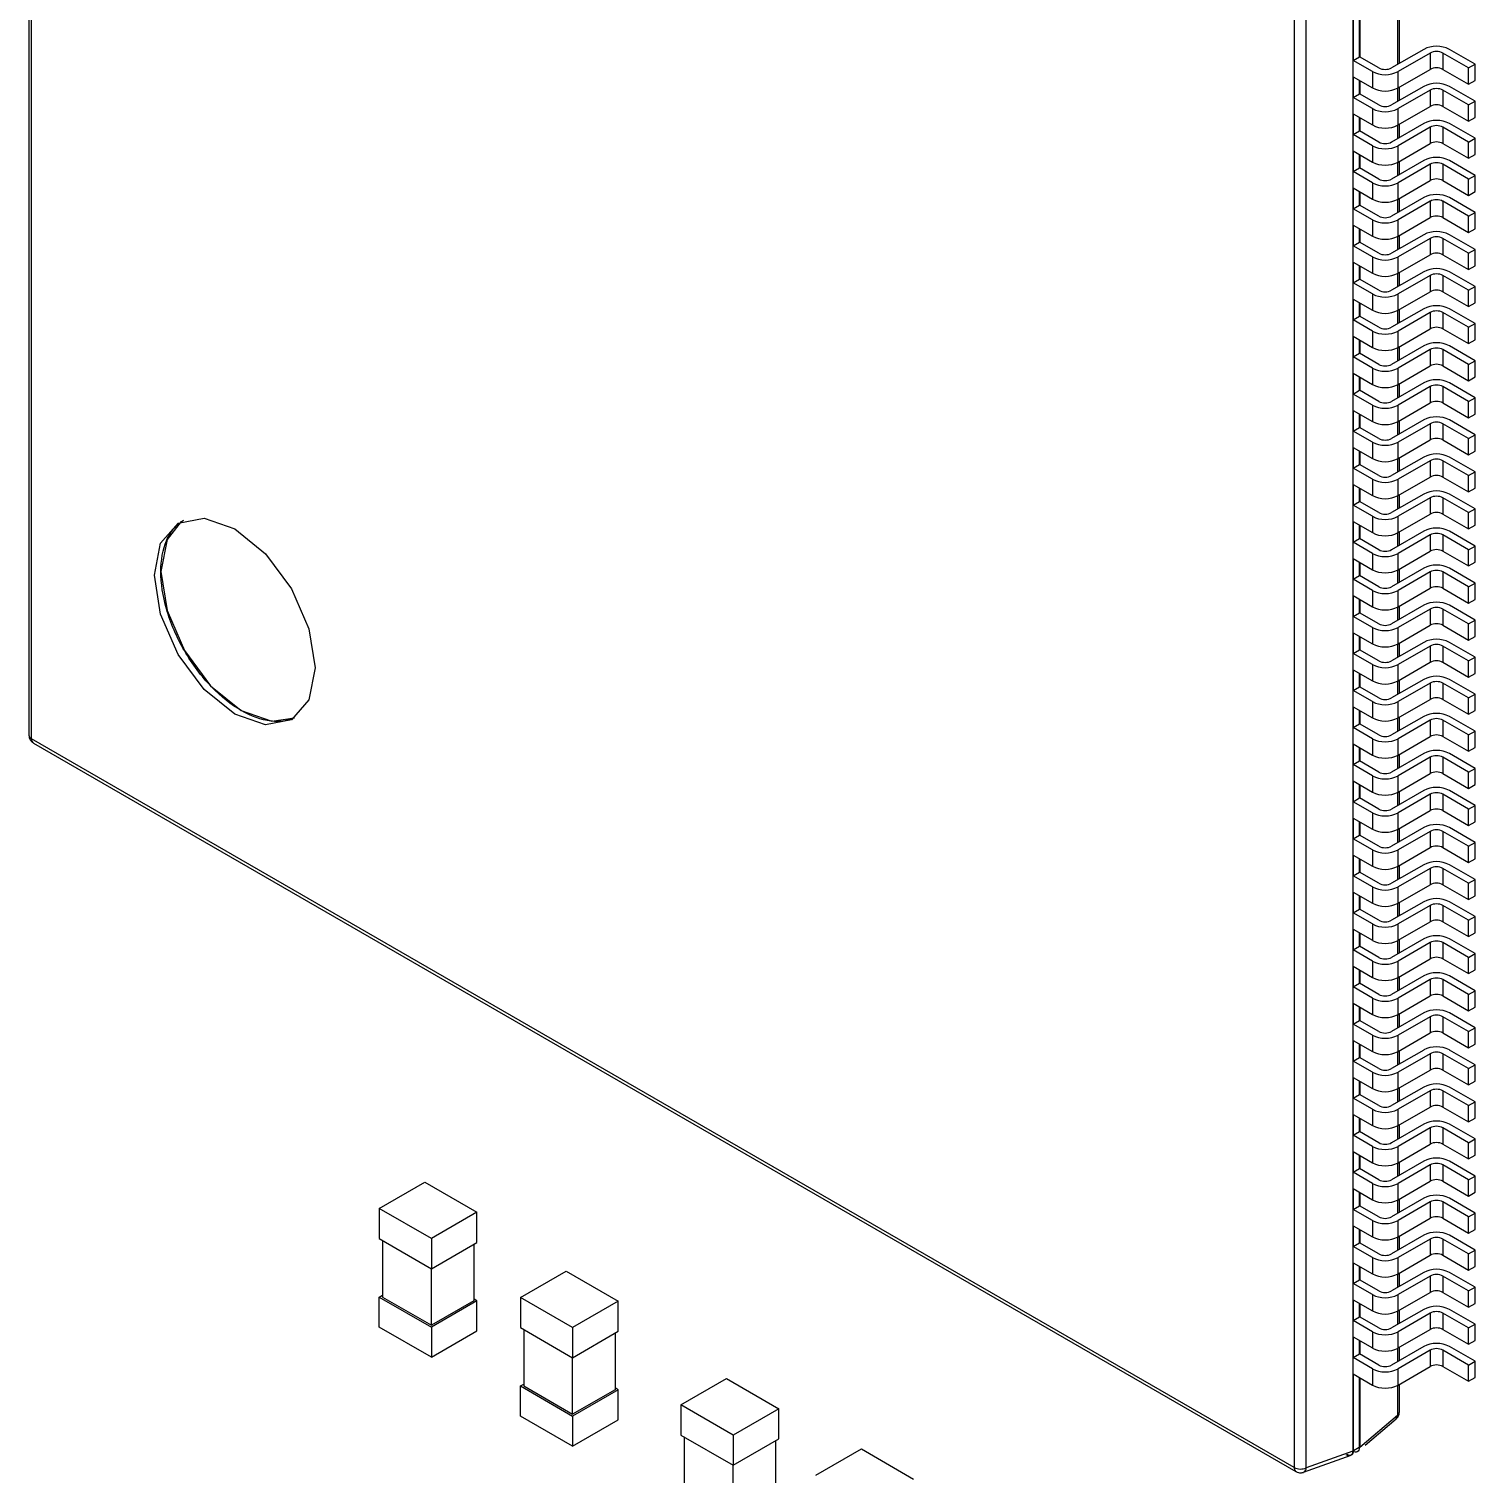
# Model space of a CAD drawing. Header units: millimetres. Extents: x 461 to 1302, y 117 to 711.
# Drawn here: x 951.68 to 983.53, y 254.58 to 286.42 of the extents above; entities that cross this region are included whole.
import ezdxf

# ---------------------------------------------------------------- set-up
doc = ezdxf.new("R2010")
doc.units = ezdxf.units.MM
doc.layers.get('0').update_dxf_attribs({"lineweight": 50})

msp = doc.modelspace()

# ---------------------------------------------------------------- linework, layer by layer
at = {"color": 7, "linetype": 'Continuous', "lineweight": 25}
for p, q in [((951.675, 302.972), (951.675, 270.862)), ((951.734, 270.78), (951.734, 302.89)), ((981.862, 285.663), (981.862, 288.062)), ((980.832, 287.421), (980.832, 255.086)), ((979.54, 286.838), (979.54, 254.728)), ((979.808, 254.719), (979.808, 286.83)), ((980.84, 285.726), (980.981, 285.808)), ((981.264, 285.481), (980.84, 285.726)), ((980.84, 285.367), (980.84, 285.726)), ((981.406, 285.563), (980.981, 285.808)), ((982.396, 285.971), (981.688, 285.563)), ((982.537, 285.889), (981.83, 285.481)), ((982.537, 285.889), (982.537, 285.53)), ((983.385, 285.563), (982.82, 285.889)), ((982.82, 285.889), (982.82, 285.53)), ((983.527, 285.645), (982.961, 285.971)), ((981.264, 285.481), (981.264, 285.122)), ((981.83, 285.122), (982.537, 285.53)), ((981.83, 285.122), (981.83, 285.481)), ((982.82, 285.53), (983.385, 285.204)), ((983.385, 285.563), (983.527, 285.645)), ((983.385, 285.204), (983.385, 285.563)), ((983.527, 285.285), (983.527, 285.645)), ((980.84, 285.367), (981.264, 285.122)), ((982.396, 285.155), (981.688, 284.746)), ((982.537, 285.073), (981.83, 284.665)), ((981.862, 284.846), (981.862, 285.14)), ((982.537, 285.073), (982.537, 284.714)), ((983.385, 284.746), (982.82, 285.073)), ((982.82, 285.073), (982.82, 284.714)), ((983.527, 284.828), (982.961, 285.155)), ((983.385, 285.204), (983.527, 285.285)), ((980.84, 284.91), (980.981, 284.991)), ((981.264, 284.665), (980.84, 284.91)), ((980.84, 284.55), (980.84, 284.91)), ((981.406, 284.746), (980.981, 284.991)), ((983.385, 284.746), (983.527, 284.828)), ((983.527, 284.469), (983.527, 284.828)), ((980.84, 284.55), (981.264, 284.305)), ((981.264, 284.665), (981.264, 284.305)), ((981.83, 284.305), (982.537, 284.714)), ((981.83, 284.305), (981.83, 284.665)), ((982.82, 284.714), (983.385, 284.387)), ((983.385, 284.387), (983.385, 284.746)), ((983.385, 284.387), (983.527, 284.469)), ((980.84, 284.093), (980.981, 284.175)), ((981.406, 283.93), (980.981, 284.175)), ((982.396, 284.338), (981.688, 283.93)), ((982.537, 284.256), (981.83, 283.848)), ((981.862, 284.03), (981.862, 284.324)), ((982.537, 284.256), (982.537, 283.897)), ((983.385, 283.93), (982.82, 284.256)), ((982.82, 284.256), (982.82, 283.897)), ((983.527, 284.011), (982.961, 284.338)), ((981.264, 283.848), (980.84, 284.093)), ((980.84, 283.734), (980.84, 284.093)), ((981.264, 283.848), (981.264, 283.489)), ((981.83, 283.489), (982.537, 283.897)), ((981.83, 283.489), (981.83, 283.848)), ((982.82, 283.897), (983.385, 283.571)), ((983.385, 283.93), (983.527, 284.011)), ((983.385, 283.571), (983.385, 283.93)), ((983.527, 283.652), (983.527, 284.011)), ((980.84, 283.734), (981.264, 283.489)), ((982.396, 283.521), (981.688, 283.113)), ((981.862, 283.213), (981.862, 283.507)), ((983.527, 283.195), (982.961, 283.521)), ((983.385, 283.571), (983.527, 283.652)), ((980.84, 283.277), (980.981, 283.358)), ((981.264, 283.032), (980.84, 283.277)), ((980.84, 282.917), (980.84, 283.277)), ((981.406, 283.113), (980.981, 283.358)), ((982.537, 283.44), (981.83, 283.032)), ((982.537, 283.44), (982.537, 283.081)), ((983.385, 283.113), (982.82, 283.44)), ((982.82, 283.44), (982.82, 283.081)), ((983.385, 283.113), (983.527, 283.195)), ((983.527, 282.836), (983.527, 283.195)), ((980.84, 282.917), (981.264, 282.672)), ((981.264, 283.032), (981.264, 282.672)), ((981.83, 282.672), (982.537, 283.081)), ((981.83, 282.672), (981.83, 283.032)), ((982.82, 283.081), (983.385, 282.754)), ((983.385, 282.754), (983.385, 283.113)), ((980.84, 282.46), (980.981, 282.542)), ((981.406, 282.297), (980.981, 282.542)), ((982.396, 282.705), (981.688, 282.297)), ((982.537, 282.623), (981.83, 282.215)), ((981.862, 282.397), (981.862, 282.691)), ((982.537, 282.623), (982.537, 282.264)), ((983.385, 282.297), (982.82, 282.623)), ((982.82, 282.623), (982.82, 282.264)), ((983.527, 282.378), (982.961, 282.705)), ((983.385, 282.754), (983.527, 282.836)), ((981.264, 282.215), (980.84, 282.46)), ((980.84, 282.101), (980.84, 282.46)), ((981.264, 282.215), (981.264, 281.856)), ((981.83, 281.856), (982.537, 282.264)), ((981.83, 281.856), (981.83, 282.215)), ((982.82, 282.264), (983.385, 281.937)), ((983.385, 282.297), (983.527, 282.378)), ((983.385, 281.937), (983.385, 282.297)), ((983.527, 282.019), (983.527, 282.378)), ((980.84, 282.101), (981.264, 281.856)), ((982.396, 281.888), (981.688, 281.48)), ((983.527, 281.562), (982.961, 281.888)), ((983.385, 281.937), (983.527, 282.019)), ((980.84, 281.643), (980.981, 281.725)), ((981.264, 281.399), (980.84, 281.643)), ((980.84, 281.284), (980.84, 281.643)), ((981.406, 281.48), (980.981, 281.725)), ((982.537, 281.807), (981.83, 281.399)), ((981.862, 281.58), (981.862, 281.874)), ((982.537, 281.807), (982.537, 281.447)), ((983.385, 281.48), (982.82, 281.807)), ((982.82, 281.807), (982.82, 281.447)), ((980.84, 281.284), (981.264, 281.039)), ((981.264, 281.399), (981.264, 281.039)), ((981.83, 281.039), (982.537, 281.447)), ((981.83, 281.039), (981.83, 281.399)), ((982.82, 281.447), (983.385, 281.121)), ((983.385, 281.48), (983.527, 281.562)), ((983.385, 281.121), (983.385, 281.48)), ((983.527, 281.203), (983.527, 281.562)), ((982.396, 281.072), (981.688, 280.664)), ((982.537, 280.99), (981.83, 280.582)), ((981.862, 280.764), (981.862, 281.058)), ((982.537, 280.99), (982.537, 280.631)), ((983.385, 280.664), (982.82, 280.99)), ((982.82, 280.99), (982.82, 280.631)), ((983.527, 280.745), (982.961, 281.072)), ((983.385, 281.121), (983.527, 281.203)), ((980.84, 280.827), (980.981, 280.909)), ((981.264, 280.582), (980.84, 280.827)), ((980.84, 280.468), (980.84, 280.827)), ((981.406, 280.664), (980.981, 280.909)), ((981.83, 280.223), (982.537, 280.631)), ((982.82, 280.631), (983.385, 280.304)), ((983.385, 280.664), (983.527, 280.745)), ((983.385, 280.304), (983.385, 280.664)), ((983.527, 280.386), (983.527, 280.745)), ((980.84, 280.468), (981.264, 280.223)), ((981.264, 280.582), (981.264, 280.223)), ((981.83, 280.223), (981.83, 280.582)), ((983.385, 280.304), (983.527, 280.386)), ((980.84, 280.01), (980.981, 280.092)), ((981.264, 279.765), (980.84, 280.01)), ((980.84, 279.651), (980.84, 280.01)), ((981.406, 279.847), (980.981, 280.092)), ((982.396, 280.255), (981.688, 279.847)), ((982.537, 280.174), (981.83, 279.765)), ((981.862, 279.947), (981.862, 280.241)), ((982.537, 280.174), (982.537, 279.814)), ((983.385, 279.847), (982.82, 280.174)), ((982.82, 280.174), (982.82, 279.814)), ((983.527, 279.929), (982.961, 280.255)), ((981.264, 279.765), (981.264, 279.406)), ((981.83, 279.406), (982.537, 279.814)), ((981.83, 279.406), (981.83, 279.765)), ((982.82, 279.814), (983.385, 279.488)), ((983.385, 279.847), (983.527, 279.929)), ((983.385, 279.488), (983.385, 279.847)), ((983.527, 279.569), (983.527, 279.929)), ((980.84, 279.651), (981.264, 279.406)), ((982.396, 279.439), (981.688, 279.031)), ((982.537, 279.357), (981.83, 278.949)), ((981.862, 279.131), (981.862, 279.425)), ((982.537, 279.357), (982.537, 278.998)), ((983.385, 279.031), (982.82, 279.357)), ((982.82, 279.357), (982.82, 278.998)), ((983.527, 279.112), (982.961, 279.439)), ((983.385, 279.488), (983.527, 279.569)), ((980.84, 279.194), (980.981, 279.275)), ((981.264, 278.949), (980.84, 279.194)), ((980.84, 278.835), (980.84, 279.194)), ((981.406, 279.031), (980.981, 279.275)), ((983.385, 279.031), (983.527, 279.112)), ((983.385, 278.671), (983.385, 279.031)), ((983.527, 278.753), (983.527, 279.112)), ((980.84, 278.835), (981.264, 278.59)), ((981.264, 278.949), (981.264, 278.59)), ((981.83, 278.59), (982.537, 278.998)), ((981.83, 278.59), (981.83, 278.949)), ((982.82, 278.998), (983.385, 278.671)), ((983.385, 278.671), (983.527, 278.753)), ((980.84, 278.377), (980.981, 278.459)), ((981.406, 278.214), (980.981, 278.459)), ((982.396, 278.622), (981.688, 278.214)), ((982.537, 278.541), (981.83, 278.132)), ((981.862, 278.314), (981.862, 278.608)), ((982.537, 278.541), (982.537, 278.181)), ((983.385, 278.214), (982.82, 278.541)), ((982.82, 278.541), (982.82, 278.181)), ((983.527, 278.296), (982.961, 278.622)), ((981.264, 278.132), (980.84, 278.377)), ((980.84, 278.018), (980.84, 278.377)), ((981.264, 278.132), (981.264, 277.773)), ((981.83, 277.773), (982.537, 278.181)), ((981.83, 277.773), (981.83, 278.132)), ((982.82, 278.181), (983.385, 277.855)), ((983.385, 278.214), (983.527, 278.296)), ((983.385, 277.855), (983.385, 278.214)), ((983.527, 277.936), (983.527, 278.296)), ((980.84, 278.018), (981.264, 277.773)), ((982.396, 277.806), (981.688, 277.397)), ((981.862, 277.498), (981.862, 277.791)), ((983.527, 277.479), (982.961, 277.806)), ((983.385, 277.855), (983.527, 277.936)), ((980.84, 277.561), (980.981, 277.642)), ((981.264, 277.316), (980.84, 277.561)), ((980.84, 277.201), (980.84, 277.561)), ((981.406, 277.397), (980.981, 277.642)), ((982.537, 277.724), (981.83, 277.316)), ((982.537, 277.724), (982.537, 277.365)), ((983.385, 277.397), (982.82, 277.724)), ((982.82, 277.724), (982.82, 277.365)), ((983.385, 277.397), (983.527, 277.479)), ((983.527, 277.12), (983.527, 277.479)), ((980.84, 277.201), (981.264, 276.957)), ((981.264, 277.316), (981.264, 276.957)), ((981.83, 276.957), (982.537, 277.365)), ((981.83, 276.957), (981.83, 277.316)), ((982.82, 277.365), (983.385, 277.038)), ((983.385, 277.038), (983.385, 277.397)), ((983.385, 277.038), (983.527, 277.12)), ((980.84, 276.744), (980.981, 276.826)), ((981.406, 276.581), (980.981, 276.826)), ((982.396, 276.989), (981.688, 276.581)), ((982.537, 276.907), (981.83, 276.499)), ((981.862, 276.681), (981.862, 276.975)), ((982.537, 276.907), (982.537, 276.548)), ((983.385, 276.581), (982.82, 276.907)), ((982.82, 276.907), (982.82, 276.548)), ((983.527, 276.663), (982.961, 276.989)), ((981.264, 276.499), (980.84, 276.744)), ((980.84, 276.385), (980.84, 276.744)), ((981.264, 276.499), (981.264, 276.14)), ((981.83, 276.14), (982.537, 276.548)), ((981.83, 276.14), (981.83, 276.499)), ((982.82, 276.548), (983.385, 276.222)), ((983.385, 276.581), (983.527, 276.663)), ((983.385, 276.222), (983.385, 276.581)), ((983.527, 276.303), (983.527, 276.663)), ((980.84, 276.385), (981.264, 276.14)), ((982.396, 276.173), (981.688, 275.764)), ((981.862, 275.864), (981.862, 276.158)), ((983.527, 275.846), (982.961, 276.173)), ((983.385, 276.222), (983.527, 276.303)), ((980.84, 275.928), (980.981, 276.009)), ((981.264, 275.683), (980.84, 275.928)), ((980.84, 275.568), (980.84, 275.928)), ((981.406, 275.764), (980.981, 276.009)), ((982.537, 276.091), (981.83, 275.683)), ((982.537, 276.091), (982.537, 275.732)), ((983.385, 275.764), (982.82, 276.091)), ((982.82, 276.091), (982.82, 275.732)), ((983.385, 275.764), (983.527, 275.846)), ((983.527, 275.487), (983.527, 275.846)), ((980.84, 275.568), (981.264, 275.323)), ((981.264, 275.683), (981.264, 275.323)), ((981.83, 275.323), (982.537, 275.732)), ((981.83, 275.323), (981.83, 275.683)), ((982.82, 275.732), (983.385, 275.405)), ((983.385, 275.405), (983.385, 275.764)), ((982.396, 275.356), (981.688, 274.948)), ((982.537, 275.274), (981.83, 274.866)), ((981.862, 275.048), (981.862, 275.342)), ((982.537, 275.274), (982.537, 274.915)), ((983.385, 274.948), (982.82, 275.274)), ((982.82, 275.274), (982.82, 274.915)), ((983.527, 275.029), (982.961, 275.356)), ((983.385, 275.405), (983.527, 275.487)), ((980.84, 275.111), (980.981, 275.193)), ((981.264, 274.866), (980.84, 275.111)), ((980.84, 274.752), (980.84, 275.111)), ((981.406, 274.948), (980.981, 275.193)), ((981.83, 274.507), (982.537, 274.915)), ((982.82, 274.915), (983.385, 274.589)), ((983.385, 274.948), (983.527, 275.029)), ((983.385, 274.589), (983.385, 274.948)), ((983.527, 274.67), (983.527, 275.029)), ((980.84, 274.752), (981.264, 274.507)), ((981.264, 274.866), (981.264, 274.507)), ((981.83, 274.507), (981.83, 274.866)), ((983.385, 274.589), (983.527, 274.67)), ((980.84, 274.295), (980.981, 274.376)), ((981.264, 274.05), (980.84, 274.295)), ((980.84, 273.935), (980.84, 274.295)), ((981.406, 274.131), (980.981, 274.376)), ((982.396, 274.54), (981.688, 274.131)), ((982.537, 274.458), (981.83, 274.05)), ((981.862, 274.231), (981.862, 274.525)), ((982.537, 274.458), (982.537, 274.099)), ((983.385, 274.131), (982.82, 274.458)), ((982.82, 274.458), (982.82, 274.099)), ((983.527, 274.213), (982.961, 274.54)), ((980.84, 273.935), (981.264, 273.69)), ((981.264, 274.05), (981.264, 273.69)), ((981.83, 273.69), (982.537, 274.099)), ((981.83, 273.69), (981.83, 274.05)), ((982.82, 274.099), (983.385, 273.772)), ((983.385, 274.131), (983.527, 274.213)), ((983.385, 273.772), (983.385, 274.131)), ((983.527, 273.854), (983.527, 274.213)), ((982.396, 273.723), (981.688, 273.315)), ((982.537, 273.641), (981.83, 273.233)), ((981.862, 273.415), (981.862, 273.709)), ((982.537, 273.641), (982.537, 273.282)), ((983.385, 273.315), (982.82, 273.641)), ((982.82, 273.641), (982.82, 273.282)), ((983.527, 273.396), (982.961, 273.723)), ((983.385, 273.772), (983.527, 273.854)), ((980.84, 273.478), (980.981, 273.56)), ((981.264, 273.233), (980.84, 273.478)), ((980.84, 273.119), (980.84, 273.478)), ((981.406, 273.315), (980.981, 273.56)), ((983.385, 273.315), (983.527, 273.396)), ((983.385, 272.955), (983.385, 273.315)), ((983.527, 273.037), (983.527, 273.396)), ((980.84, 273.119), (981.264, 272.874)), ((981.264, 273.233), (981.264, 272.874)), ((981.83, 272.874), (982.537, 273.282)), ((981.83, 272.874), (981.83, 273.233)), ((982.82, 273.282), (983.385, 272.955)), ((983.385, 272.955), (983.527, 273.037)), ((980.84, 272.662), (980.981, 272.743)), ((981.264, 272.417), (980.84, 272.662)), ((980.84, 272.302), (980.84, 272.662)), ((981.406, 272.498), (980.981, 272.743)), ((982.396, 272.906), (981.688, 272.498)), ((982.537, 272.825), (981.83, 272.417)), ((981.862, 272.598), (981.862, 272.892)), ((982.537, 272.825), (982.537, 272.466)), ((983.385, 272.498), (982.82, 272.825)), ((982.82, 272.825), (982.82, 272.466)), ((983.527, 272.58), (982.961, 272.906)), ((981.264, 272.417), (981.264, 272.057)), ((981.83, 272.057), (982.537, 272.466)), ((981.83, 272.057), (981.83, 272.417)), ((982.82, 272.466), (983.385, 272.139)), ((983.385, 272.498), (983.527, 272.58)), ((983.385, 272.139), (983.385, 272.498)), ((983.527, 272.221), (983.527, 272.58)), ((980.84, 272.302), (981.264, 272.057)), ((982.396, 272.09), (981.688, 271.682)), ((981.862, 271.782), (981.862, 272.076)), ((983.527, 271.763), (982.961, 272.09)), ((983.385, 272.139), (983.527, 272.221)), ((980.84, 271.845), (980.981, 271.927)), ((981.264, 271.6), (980.84, 271.845)), ((980.84, 271.486), (980.84, 271.845)), ((981.406, 271.682), (980.981, 271.927)), ((982.537, 272.008), (981.83, 271.6)), ((982.537, 272.008), (982.537, 271.649)), ((983.385, 271.682), (982.82, 272.008)), ((982.82, 272.008), (982.82, 271.649)), ((983.385, 271.682), (983.527, 271.763)), ((983.527, 271.404), (983.527, 271.763)), ((980.84, 271.486), (981.264, 271.241)), ((981.264, 271.6), (981.264, 271.241)), ((981.83, 271.241), (982.537, 271.649)), ((981.83, 271.241), (981.83, 271.6)), ((982.82, 271.649), (983.385, 271.322)), ((983.385, 271.322), (983.385, 271.682)), ((983.385, 271.322), (983.527, 271.404)), ((980.84, 271.028), (980.981, 271.11)), ((981.406, 270.865), (980.981, 271.11)), ((982.396, 271.273), (981.688, 270.865)), ((982.537, 271.192), (981.83, 270.783)), ((981.862, 270.965), (981.862, 271.259)), ((982.537, 271.192), (982.537, 270.832)), ((983.385, 270.865), (982.82, 271.192)), ((982.82, 271.192), (982.82, 270.832)), ((983.527, 270.947), (982.961, 271.273)), ((979.54, 254.728), (951.734, 270.78)), ((981.264, 270.783), (980.84, 271.028)), ((980.84, 270.669), (980.84, 271.028)), ((981.264, 270.783), (981.264, 270.424)), ((981.83, 270.424), (982.537, 270.832)), ((981.83, 270.424), (981.83, 270.783)), ((982.82, 270.832), (983.385, 270.506)), ((983.385, 270.865), (983.527, 270.947)), ((983.385, 270.506), (983.385, 270.865)), ((983.527, 270.587), (983.527, 270.947)), ((951.775, 270.688), (979.582, 254.636)), ((980.84, 270.669), (981.264, 270.424)), ((982.396, 270.457), (981.688, 270.049)), ((981.862, 270.149), (981.862, 270.443)), ((983.527, 270.13), (982.961, 270.457)), ((983.385, 270.506), (983.527, 270.587)), ((980.84, 270.212), (980.981, 270.294)), ((981.264, 269.967), (980.84, 270.212)), ((980.84, 269.853), (980.84, 270.212)), ((981.406, 270.049), (980.981, 270.294)), ((982.537, 270.375), (981.83, 269.967)), ((982.537, 270.375), (982.537, 270.016)), ((983.385, 270.049), (982.82, 270.375)), ((982.82, 270.375), (982.82, 270.016)), ((983.385, 270.049), (983.527, 270.13)), ((983.527, 269.771), (983.527, 270.13)), ((980.84, 269.853), (981.264, 269.608)), ((981.264, 269.967), (981.264, 269.608)), ((981.83, 269.608), (982.537, 270.016)), ((981.83, 269.608), (981.83, 269.967)), ((982.82, 270.016), (983.385, 269.689)), ((983.385, 269.689), (983.385, 270.049)), ((980.84, 269.395), (980.981, 269.477)), ((981.406, 269.232), (980.981, 269.477)), ((982.396, 269.64), (981.688, 269.232)), ((982.537, 269.559), (981.83, 269.15)), ((981.862, 269.332), (981.862, 269.626)), ((982.537, 269.559), (982.537, 269.199)), ((983.385, 269.232), (982.82, 269.559)), ((982.82, 269.559), (982.82, 269.199)), ((983.527, 269.314), (982.961, 269.64)), ((983.385, 269.689), (983.527, 269.771)), ((981.264, 269.15), (980.84, 269.395)), ((980.84, 269.036), (980.84, 269.395)), ((981.264, 269.15), (981.264, 268.791)), ((981.83, 268.791), (982.537, 269.199)), ((981.83, 268.791), (981.83, 269.15)), ((982.82, 269.199), (983.385, 268.873)), ((983.385, 269.232), (983.527, 269.314)), ((983.385, 268.873), (983.385, 269.232)), ((983.527, 268.954), (983.527, 269.314)), ((980.84, 269.036), (981.264, 268.791)), ((983.385, 268.873), (983.527, 268.954)), ((980.84, 268.579), (980.981, 268.66)), ((981.264, 268.334), (980.84, 268.579)), ((980.84, 268.22), (980.84, 268.579)), ((981.406, 268.416), (980.981, 268.66)), ((982.396, 268.824), (981.688, 268.416)), ((982.537, 268.742), (981.83, 268.334)), ((981.862, 268.516), (981.862, 268.81)), ((982.537, 268.742), (982.537, 268.383)), ((983.385, 268.416), (982.82, 268.742)), ((982.82, 268.742), (982.82, 268.383)), ((983.527, 268.497), (982.961, 268.824)), ((980.84, 268.22), (981.264, 267.975)), ((981.264, 268.334), (981.264, 267.975)), ((981.83, 267.975), (982.537, 268.383)), ((981.83, 267.975), (981.83, 268.334)), ((982.82, 268.383), (983.385, 268.056)), ((983.385, 268.416), (983.527, 268.497)), ((983.385, 268.056), (983.385, 268.416)), ((983.527, 268.138), (983.527, 268.497)), ((982.396, 268.007), (981.688, 267.599)), ((982.537, 267.926), (981.83, 267.517)), ((981.862, 267.699), (981.862, 267.993)), ((982.537, 267.926), (982.537, 267.566)), ((983.385, 267.599), (982.82, 267.926)), ((982.82, 267.926), (982.82, 267.566)), ((983.527, 267.681), (982.961, 268.007)), ((983.385, 268.056), (983.527, 268.138)), ((980.84, 267.762), (980.981, 267.844)), ((981.264, 267.517), (980.84, 267.762)), ((980.84, 267.403), (980.84, 267.762)), ((981.406, 267.599), (980.981, 267.844)), ((981.83, 267.158), (982.537, 267.566)), ((982.82, 267.566), (983.385, 267.24)), ((983.385, 267.599), (983.527, 267.681)), ((983.385, 267.24), (983.385, 267.599)), ((983.527, 267.321), (983.527, 267.681)), ((980.84, 267.403), (981.264, 267.158)), ((981.264, 267.517), (981.264, 267.158)), ((981.83, 267.158), (981.83, 267.517)), ((983.385, 267.24), (983.527, 267.321)), ((980.84, 266.946), (980.981, 267.027)), ((981.264, 266.701), (980.84, 266.946)), ((980.84, 266.586), (980.84, 266.946)), ((981.406, 266.782), (980.981, 267.027)), ((982.396, 267.191), (981.688, 266.782)), ((982.537, 267.109), (981.83, 266.701)), ((981.862, 266.882), (981.862, 267.176)), ((982.537, 267.109), (982.537, 266.75)), ((983.385, 266.782), (982.82, 267.109)), ((982.82, 267.109), (982.82, 266.75)), ((983.527, 266.864), (982.961, 267.191)), ((981.264, 266.701), (981.264, 266.342)), ((981.83, 266.342), (982.537, 266.75)), ((981.83, 266.342), (981.83, 266.701)), ((982.82, 266.75), (983.385, 266.423)), ((983.385, 266.782), (983.527, 266.864)), ((983.385, 266.423), (983.385, 266.782)), ((983.527, 266.505), (983.527, 266.864)), ((980.84, 266.586), (981.264, 266.342)), ((982.396, 266.374), (981.688, 265.966)), ((982.537, 266.292), (981.83, 265.884)), ((981.862, 266.066), (981.862, 266.36)), ((982.537, 266.292), (982.537, 265.933)), ((983.385, 265.966), (982.82, 266.292)), ((982.82, 266.292), (982.82, 265.933)), ((983.527, 266.048), (982.961, 266.374)), ((983.385, 266.423), (983.527, 266.505)), ((980.84, 266.129), (980.981, 266.211)), ((981.264, 265.884), (980.84, 266.129)), ((980.84, 265.77), (980.84, 266.129)), ((981.406, 265.966), (980.981, 266.211)), ((983.385, 265.966), (983.527, 266.048)), ((983.385, 265.607), (983.385, 265.966)), ((983.527, 265.688), (983.527, 266.048)), ((980.84, 265.77), (981.264, 265.525)), ((981.264, 265.884), (981.264, 265.525)), ((981.83, 265.525), (982.537, 265.933)), ((981.83, 265.525), (981.83, 265.884)), ((982.82, 265.933), (983.385, 265.607)), ((983.385, 265.607), (983.527, 265.688)), ((980.84, 265.313), (980.981, 265.394)), ((981.406, 265.149), (980.981, 265.394)), ((982.396, 265.558), (981.688, 265.149)), ((982.537, 265.476), (981.83, 265.068)), ((981.862, 265.249), (981.862, 265.543)), ((982.537, 265.476), (982.537, 265.117)), ((983.385, 265.149), (982.82, 265.476)), ((982.82, 265.476), (982.82, 265.117)), ((983.527, 265.231), (982.961, 265.558)), ((981.264, 265.068), (980.84, 265.313)), ((980.84, 264.953), (980.84, 265.313)), ((981.264, 265.068), (981.264, 264.708)), ((981.83, 264.708), (982.537, 265.117)), ((981.83, 264.708), (981.83, 265.068)), ((982.82, 265.117), (983.385, 264.79)), ((983.385, 265.149), (983.527, 265.231)), ((983.385, 264.79), (983.385, 265.149)), ((983.527, 264.872), (983.527, 265.231)), ((980.84, 264.953), (981.264, 264.708)), ((982.396, 264.741), (981.688, 264.333)), ((981.862, 264.433), (981.862, 264.727)), ((983.527, 264.414), (982.961, 264.741)), ((983.385, 264.79), (983.527, 264.872)), ((980.84, 264.496), (980.981, 264.578)), ((981.264, 264.251), (980.84, 264.496)), ((980.84, 264.137), (980.84, 264.496)), ((981.406, 264.333), (980.981, 264.578)), ((982.537, 264.659), (981.83, 264.251)), ((982.537, 264.659), (982.537, 264.3)), ((983.385, 264.333), (982.82, 264.659)), ((982.82, 264.659), (982.82, 264.3)), ((983.385, 264.333), (983.527, 264.414)), ((983.527, 264.055), (983.527, 264.414)), ((980.84, 264.137), (981.264, 263.892)), ((981.264, 264.251), (981.264, 263.892)), ((981.83, 263.892), (982.537, 264.3)), ((981.83, 263.892), (981.83, 264.251)), ((982.82, 264.3), (983.385, 263.974)), ((983.385, 263.974), (983.385, 264.333)), ((983.385, 263.974), (983.527, 264.055)), ((980.84, 263.68), (980.981, 263.761)), ((981.406, 263.516), (980.981, 263.761)), ((982.396, 263.924), (981.688, 263.516)), ((982.537, 263.843), (981.83, 263.435)), ((981.862, 263.616), (981.862, 263.91)), ((982.537, 263.843), (982.537, 263.484)), ((983.385, 263.516), (982.82, 263.843)), ((982.82, 263.843), (982.82, 263.484)), ((983.527, 263.598), (982.961, 263.924)), ((981.264, 263.435), (980.84, 263.68)), ((980.84, 263.32), (980.84, 263.68)), ((981.264, 263.435), (981.264, 263.075)), ((981.83, 263.075), (982.537, 263.484)), ((981.83, 263.075), (981.83, 263.435)), ((982.82, 263.484), (983.385, 263.157)), ((983.385, 263.516), (983.527, 263.598)), ((983.385, 263.157), (983.385, 263.516)), ((983.527, 263.239), (983.527, 263.598)), ((980.84, 263.32), (981.264, 263.075)), ((982.396, 263.108), (981.688, 262.7)), ((983.527, 262.781), (982.961, 263.108)), ((983.385, 263.157), (983.527, 263.239)), ((980.84, 262.863), (980.981, 262.945)), ((981.264, 262.618), (980.84, 262.863)), ((980.84, 262.504), (980.84, 262.863)), ((981.406, 262.7), (980.981, 262.945)), ((982.537, 263.026), (981.83, 262.618)), ((981.862, 262.8), (981.862, 263.094)), ((982.537, 263.026), (982.537, 262.667)), ((983.385, 262.7), (982.82, 263.026)), ((982.82, 263.026), (982.82, 262.667)), ((983.385, 262.7), (983.527, 262.781)), ((983.527, 262.422), (983.527, 262.781)), ((980.84, 262.504), (981.264, 262.259)), ((981.264, 262.618), (981.264, 262.259)), ((981.83, 262.259), (982.537, 262.667)), ((981.83, 262.259), (981.83, 262.618)), ((982.82, 262.667), (983.385, 262.34)), ((983.385, 262.34), (983.385, 262.7)), ((982.396, 262.291), (981.688, 261.883)), ((982.537, 262.21), (981.83, 261.802)), ((981.862, 261.983), (981.862, 262.277)), ((982.537, 262.21), (982.537, 261.85)), ((983.385, 261.883), (982.82, 262.21)), ((982.82, 262.21), (982.82, 261.85)), ((983.527, 261.965), (982.961, 262.291)), ((983.385, 262.34), (983.527, 262.422)), ((980.84, 262.046), (980.981, 262.128)), ((981.264, 261.802), (980.84, 262.046)), ((980.84, 261.687), (980.84, 262.046)), ((981.406, 261.883), (980.981, 262.128)), ((981.83, 261.442), (982.537, 261.85)), ((982.82, 261.85), (983.385, 261.524)), ((983.385, 261.883), (983.527, 261.965)), ((983.385, 261.524), (983.385, 261.883)), ((983.527, 261.606), (983.527, 261.965)), ((980.84, 261.687), (981.264, 261.442)), ((981.264, 261.802), (981.264, 261.442)), ((981.83, 261.442), (981.83, 261.802)), ((983.385, 261.524), (983.527, 261.606)), ((980.84, 261.23), (980.981, 261.312)), ((981.264, 260.985), (980.84, 261.23)), ((980.84, 260.871), (980.84, 261.23)), ((981.406, 261.067), (980.981, 261.312)), ((982.396, 261.475), (981.688, 261.067)), ((982.537, 261.393), (981.83, 260.985)), ((981.862, 261.167), (981.862, 261.461)), ((982.537, 261.393), (982.537, 261.034)), ((983.385, 261.067), (982.82, 261.393)), ((982.82, 261.393), (982.82, 261.034)), ((983.527, 261.148), (982.961, 261.475)), ((959.391, 260.432), (960.396, 261.012)), ((960.396, 261.012), (961.544, 260.349)), ((980.84, 260.871), (981.264, 260.626)), ((981.264, 260.985), (981.264, 260.626)), ((981.83, 260.626), (982.537, 261.034)), ((981.83, 260.626), (981.83, 260.985)), ((982.82, 261.034), (983.385, 260.707)), ((983.385, 261.067), (983.527, 261.148)), ((983.385, 260.707), (983.385, 261.067)), ((983.527, 260.789), (983.527, 261.148)), ((982.396, 260.658), (981.688, 260.25)), ((982.537, 260.577), (981.83, 260.168)), ((981.862, 260.35), (981.862, 260.644)), ((982.537, 260.577), (982.537, 260.217)), ((983.385, 260.25), (982.82, 260.577)), ((982.82, 260.577), (982.82, 260.217)), ((983.527, 260.332), (982.961, 260.658)), ((983.385, 260.707), (983.527, 260.789)), ((960.539, 259.769), (959.391, 260.432)), ((959.391, 260.432), (959.391, 259.769)), ((961.544, 260.349), (960.539, 259.769)), ((961.544, 259.686), (961.544, 260.349)), ((980.84, 260.413), (980.981, 260.495)), ((981.264, 260.168), (980.84, 260.413)), ((980.84, 260.054), (980.84, 260.413)), ((981.406, 260.25), (980.981, 260.495)), ((983.385, 260.25), (983.527, 260.332)), ((983.385, 259.891), (983.385, 260.25)), ((983.527, 259.972), (983.527, 260.332)), ((980.84, 260.054), (981.264, 259.809)), ((981.264, 260.168), (981.264, 259.809)), ((981.83, 259.809), (982.537, 260.217)), ((981.83, 259.809), (981.83, 260.168)), ((982.82, 260.217), (983.385, 259.891)), ((983.385, 259.891), (983.527, 259.972)), ((959.391, 259.769), (960.539, 259.106)), ((959.461, 259.728), (959.461, 258.482)), ((960.539, 259.769), (960.539, 259.106)), ((960.539, 259.106), (961.544, 259.686)), ((961.474, 259.645), (961.474, 258.399)), ((980.84, 259.597), (980.981, 259.678)), ((981.264, 259.352), (980.84, 259.597)), ((980.84, 259.238), (980.84, 259.597)), ((981.406, 259.434), (980.981, 259.678)), ((982.396, 259.842), (981.688, 259.434)), ((982.537, 259.76), (981.83, 259.352)), ((981.862, 259.534), (981.862, 259.828)), ((982.537, 259.76), (982.537, 259.401)), ((983.385, 259.434), (982.82, 259.76)), ((982.82, 259.76), (982.82, 259.401)), ((983.527, 259.515), (982.961, 259.842)), ((981.264, 259.352), (981.264, 258.993)), ((981.83, 258.993), (982.537, 259.401)), ((981.83, 258.993), (981.83, 259.352)), ((982.82, 259.401), (983.385, 259.074)), ((983.385, 259.434), (983.527, 259.515)), ((983.385, 259.074), (983.385, 259.434)), ((983.527, 259.156), (983.527, 259.515)), ((960.539, 257.86), (960.539, 259.106)), ((962.502, 258.472), (963.507, 259.053)), ((963.507, 259.053), (964.656, 258.39)), ((980.84, 259.238), (981.264, 258.993)), ((982.396, 259.025), (981.688, 258.617)), ((981.862, 258.717), (981.862, 259.011)), ((983.527, 258.699), (982.961, 259.025)), ((983.385, 259.074), (983.527, 259.156)), ((980.84, 258.78), (980.981, 258.862)), ((981.264, 258.535), (980.84, 258.78)), ((980.84, 258.421), (980.84, 258.78)), ((981.406, 258.617), (980.981, 258.862)), ((982.537, 258.944), (981.83, 258.535)), ((982.537, 258.944), (982.537, 258.584)), ((983.385, 258.617), (982.82, 258.944)), ((982.82, 258.944), (982.82, 258.584)), ((983.385, 258.617), (983.527, 258.699)), ((983.527, 258.339), (983.527, 258.699)), ((959.391, 258.482), (959.461, 258.523)), ((959.391, 258.482), (960.539, 257.819)), ((959.391, 257.819), (959.391, 258.482)), ((959.461, 258.482), (960.539, 257.86)), ((961.474, 258.399), (960.539, 257.86)), ((961.544, 258.399), (960.539, 257.819)), ((961.544, 258.399), (961.474, 258.44)), ((961.544, 257.736), (961.544, 258.399)), ((963.65, 257.809), (962.502, 258.472)), ((962.502, 258.472), (962.502, 257.809)), ((964.656, 258.39), (963.65, 257.809)), ((964.656, 257.727), (964.656, 258.39)), ((980.84, 258.421), (981.264, 258.176)), ((981.264, 258.535), (981.264, 258.176)), ((981.83, 258.176), (982.537, 258.584)), ((981.83, 258.176), (981.83, 258.535)), ((982.82, 258.584), (983.385, 258.258)), ((983.385, 258.258), (983.385, 258.617)), ((983.385, 258.258), (983.527, 258.339)), ((980.84, 257.964), (980.981, 258.045)), ((981.406, 257.8), (980.981, 258.045)), ((982.396, 258.209), (981.688, 257.8)), ((982.537, 258.127), (981.83, 257.719)), ((981.862, 257.901), (981.862, 258.195)), ((982.537, 258.127), (982.537, 257.768)), ((983.385, 257.8), (982.82, 258.127)), ((982.82, 258.127), (982.82, 257.768)), ((983.527, 257.882), (982.961, 258.209)), ((960.539, 257.156), (959.391, 257.819)), ((960.539, 257.819), (960.539, 257.156)), ((960.539, 257.156), (961.544, 257.736)), ((962.502, 257.809), (963.65, 257.146)), ((962.572, 257.768), (962.572, 256.522)), ((963.65, 257.809), (963.65, 257.146)), ((963.65, 257.146), (964.656, 257.727)), ((964.585, 257.686), (964.585, 256.44)), ((981.264, 257.719), (980.84, 257.964)), ((980.84, 257.604), (980.84, 257.964)), ((981.264, 257.719), (981.264, 257.36)), ((981.83, 257.36), (982.537, 257.768)), ((981.83, 257.36), (981.83, 257.719)), ((982.82, 257.768), (983.385, 257.441)), ((983.385, 257.8), (983.527, 257.882)), ((983.385, 257.441), (983.385, 257.8)), ((983.527, 257.523), (983.527, 257.882)), ((980.84, 257.604), (981.264, 257.36)), ((982.396, 257.392), (981.688, 256.984)), ((981.862, 257.084), (981.862, 257.378)), ((983.527, 257.066), (982.961, 257.392)), ((983.385, 257.441), (983.527, 257.523)), ((963.65, 255.9), (963.65, 257.146)), ((980.84, 257.147), (980.981, 257.229)), ((981.264, 256.902), (980.84, 257.147)), ((980.84, 256.788), (980.84, 257.147)), ((981.406, 256.984), (980.981, 257.229)), ((982.537, 257.311), (981.83, 256.902)), ((982.537, 257.311), (982.537, 256.951)), ((983.385, 256.984), (982.82, 257.311)), ((982.82, 257.311), (982.82, 256.951)), ((983.385, 256.984), (983.527, 257.066)), ((983.527, 256.706), (983.527, 257.066)), ((980.84, 256.788), (981.264, 256.543)), ((981.264, 256.902), (981.264, 256.543)), ((981.83, 256.543), (982.537, 256.951)), ((981.83, 256.543), (981.83, 256.902)), ((982.82, 256.951), (983.385, 256.625)), ((983.385, 256.625), (983.385, 256.984)), ((962.502, 256.522), (962.572, 256.563)), ((962.502, 256.522), (963.65, 255.86)), ((962.502, 255.859), (962.502, 256.522)), ((962.572, 256.522), (963.65, 255.9)), ((964.585, 256.44), (963.65, 255.9)), ((964.656, 256.44), (963.65, 255.86)), ((964.656, 256.44), (964.585, 256.481)), ((964.656, 255.777), (964.656, 256.44)), ((966.037, 256.105), (967.043, 256.685)), ((967.043, 256.685), (968.191, 256.022)), ((981.862, 255.952), (981.862, 256.561)), ((983.385, 256.625), (983.527, 256.706)), ((967.186, 255.442), (966.037, 256.105)), ((966.037, 256.105), (966.037, 255.442)), ((963.65, 255.196), (962.502, 255.859)), ((963.65, 255.86), (963.65, 255.196)), ((963.65, 255.196), (964.656, 255.777)), ((968.191, 256.022), (967.186, 255.442)), ((968.191, 255.359), (968.191, 256.022)), ((980.988, 255.176), (981.817, 255.88)), ((981.106, 255.218), (981.791, 255.8)), ((966.037, 255.442), (967.186, 254.779)), ((966.108, 255.401), (966.108, 254.155)), ((967.186, 255.442), (967.186, 254.779)), ((967.186, 254.779), (968.191, 255.359)), ((968.12, 255.318), (968.12, 254.072)), ((969.007, 254.554), (970.013, 255.134)), ((970.013, 255.134), (971.161, 254.471)), ((980.974, 255.167), (980.847, 255.094)), ((980.974, 255.167), (980.988, 255.176)), ((979.749, 254.621), (980.801, 254.997)), ((980.832, 255.086), (979.808, 254.719)), ((980.832, 255.086), (980.847, 255.094)), ((967.186, 253.533), (967.186, 254.779))]:
    msp.add_line(p, q, dxfattribs=at)
at = {"color": 8, "linetype": 'Continuous', "lineweight": 25}
for p, q in [((981.817, 287.99), (981.817, 285.637)), ((980.847, 285.73), (980.847, 287.429)), ((980.974, 287.502), (980.974, 285.804)), ((980.988, 287.511), (980.988, 285.804)), ((980.847, 284.914), (980.847, 285.363)), ((980.974, 285.29), (980.974, 284.987)), ((980.988, 285.281), (980.988, 284.987)), ((981.817, 285.115), (981.817, 284.821)), ((980.847, 284.097), (980.847, 284.546)), ((980.974, 284.473), (980.974, 284.17)), ((980.988, 284.465), (980.988, 284.171)), ((981.817, 284.298), (981.817, 284.004)), ((980.847, 283.281), (980.847, 283.73)), ((980.974, 283.656), (980.974, 283.354)), ((980.988, 283.648), (980.988, 283.354)), ((981.817, 283.482), (981.817, 283.188)), ((980.847, 282.464), (980.847, 282.913)), ((980.974, 282.84), (980.974, 282.537)), ((980.988, 282.832), (980.988, 282.538)), ((981.817, 282.665), (981.817, 282.371)), ((980.847, 281.648), (980.847, 282.096)), ((980.974, 282.023), (980.974, 281.721)), ((980.988, 282.015), (980.988, 281.721)), ((981.817, 281.849), (981.817, 281.555)), ((980.847, 280.831), (980.847, 281.28)), ((980.974, 281.207), (980.974, 280.904)), ((980.988, 281.199), (980.988, 280.905)), ((981.817, 281.032), (981.817, 280.738)), ((980.847, 280.015), (980.847, 280.463)), ((980.974, 280.39), (980.974, 280.088)), ((980.988, 280.382), (980.988, 280.088)), ((981.817, 280.216), (981.817, 279.921)), ((980.847, 279.198), (980.847, 279.647)), ((980.974, 279.574), (980.974, 279.271)), ((980.988, 279.566), (980.988, 279.272)), ((981.817, 279.399), (981.817, 279.105)), ((980.847, 278.382), (980.847, 278.83)), ((980.974, 278.757), (980.974, 278.455)), ((980.988, 278.749), (980.988, 278.455)), ((981.817, 278.583), (981.817, 278.288)), ((980.847, 277.565), (980.847, 278.014)), ((980.974, 277.941), (980.974, 277.638)), ((980.988, 277.933), (980.988, 277.639)), ((981.817, 277.766), (981.817, 277.472)), ((980.847, 276.748), (980.847, 277.197)), ((980.974, 277.124), (980.974, 276.822)), ((980.988, 277.116), (980.988, 276.822)), ((981.817, 276.95), (981.817, 276.655)), ((980.847, 275.932), (980.847, 276.381)), ((980.974, 276.308), (980.974, 276.005)), ((980.988, 276.299), (980.988, 276.006)), ((981.817, 276.133), (981.817, 275.839)), ((980.847, 275.115), (980.847, 275.564)), ((980.974, 275.491), (980.974, 275.188)), ((980.988, 275.483), (980.988, 275.189)), ((981.817, 275.316), (981.817, 275.022)), ((980.847, 274.299), (980.847, 274.748)), ((980.974, 274.674), (980.974, 274.372)), ((980.988, 274.666), (980.988, 274.372)), ((981.817, 274.5), (981.817, 274.206)), ((980.847, 273.482), (980.847, 273.931)), ((980.974, 273.858), (980.974, 273.555)), ((980.988, 273.85), (980.988, 273.556)), ((981.817, 273.683), (981.817, 273.389)), ((980.847, 272.666), (980.847, 273.114)), ((980.974, 273.041), (980.974, 272.739)), ((980.988, 273.033), (980.988, 272.739)), ((981.817, 272.867), (981.817, 272.573)), ((980.847, 271.849), (980.847, 272.298)), ((980.974, 272.225), (980.974, 271.922)), ((980.988, 272.217), (980.988, 271.923)), ((981.817, 272.05), (981.817, 271.756)), ((980.847, 271.033), (980.847, 271.481)), ((980.974, 271.408), (980.974, 271.106)), ((980.988, 271.4), (980.988, 271.106)), ((981.817, 271.234), (981.817, 270.939)), ((980.847, 270.216), (980.847, 270.665)), ((980.974, 270.592), (980.974, 270.289)), ((980.988, 270.584), (980.988, 270.29)), ((981.817, 270.417), (981.817, 270.123)), ((980.847, 269.4), (980.847, 269.848)), ((980.974, 269.775), (980.974, 269.473)), ((980.988, 269.767), (980.988, 269.473)), ((981.817, 269.601), (981.817, 269.306)), ((980.847, 268.583), (980.847, 269.032)), ((980.974, 268.959), (980.974, 268.656)), ((980.988, 268.951), (980.988, 268.657)), ((981.817, 268.784), (981.817, 268.49)), ((980.847, 267.767), (980.847, 268.215)), ((980.974, 268.142), (980.974, 267.84)), ((980.988, 268.134), (980.988, 267.84)), ((981.817, 267.968), (981.817, 267.673)), ((980.847, 266.95), (980.847, 267.399)), ((980.974, 267.326), (980.974, 267.023)), ((980.988, 267.318), (980.988, 267.024)), ((981.817, 267.151), (981.817, 266.857)), ((980.847, 266.133), (980.847, 266.582)), ((980.974, 266.509), (980.974, 266.207)), ((980.988, 266.501), (980.988, 266.207)), ((981.817, 266.335), (981.817, 266.04)), ((980.847, 265.317), (980.847, 265.766)), ((980.974, 265.693), (980.974, 265.39)), ((980.988, 265.684), (980.988, 265.39)), ((981.817, 265.518), (981.817, 265.224)), ((980.847, 264.5), (980.847, 264.949)), ((980.974, 264.876), (980.974, 264.573)), ((980.988, 264.868), (980.988, 264.574)), ((981.817, 264.701), (981.817, 264.407)), ((980.847, 263.684), (980.847, 264.133)), ((980.974, 264.059), (980.974, 263.757)), ((980.988, 264.051), (980.988, 263.757)), ((981.817, 263.885), (981.817, 263.591)), ((980.847, 262.867), (980.847, 263.316)), ((980.974, 263.243), (980.974, 262.94)), ((980.988, 263.235), (980.988, 262.941)), ((981.817, 263.068), (981.817, 262.774)), ((980.847, 262.051), (980.847, 262.499)), ((980.974, 262.426), (980.974, 262.124)), ((980.988, 262.418), (980.988, 262.124)), ((981.817, 262.252), (981.817, 261.958)), ((980.847, 261.234), (980.847, 261.683)), ((980.974, 261.61), (980.974, 261.307)), ((980.988, 261.602), (980.988, 261.308)), ((981.817, 261.435), (981.817, 261.141)), ((980.847, 260.418), (980.847, 260.866)), ((980.974, 260.793), (980.974, 260.491)), ((980.988, 260.785), (980.988, 260.491)), ((981.817, 260.619), (981.817, 260.324)), ((980.847, 259.601), (980.847, 260.05)), ((980.974, 259.977), (980.974, 259.674)), ((980.988, 259.969), (980.988, 259.675)), ((981.817, 259.802), (981.817, 259.508)), ((980.847, 258.785), (980.847, 259.233)), ((980.974, 259.16), (980.974, 258.858)), ((980.988, 259.152), (980.988, 258.858)), ((981.817, 258.986), (981.817, 258.691)), ((980.847, 257.968), (980.847, 258.417)), ((980.974, 258.344), (980.974, 258.041)), ((980.988, 258.336), (980.988, 258.042)), ((981.817, 258.169), (981.817, 257.875)), ((980.847, 257.151), (980.847, 257.6)), ((980.974, 257.527), (980.974, 257.225)), ((980.988, 257.519), (980.988, 257.225)), ((981.817, 257.353), (981.817, 257.058)), ((980.847, 255.094), (980.847, 256.784)), ((980.974, 256.711), (980.974, 255.167)), ((980.988, 256.702), (980.988, 255.176)), ((981.817, 256.536), (981.817, 255.88))]:
    msp.add_line(p, q, dxfattribs=at)
at = {"color": 7, "linetype": 'Continuous', "lineweight": 25, "flags": 128}
for points in [[(956.209, 275.406), (956.886, 274.86), (957.459, 274.086), (957.842, 273.203), (957.977, 272.344), (957.842, 271.64), (957.459, 271.199), (956.886, 271.088), (956.209, 271.323), (955.533, 271.869), (954.959, 272.642), (954.576, 273.526), (954.441, 274.385), (954.576, 275.088), (954.959, 275.529), (955.533, 275.641), (956.209, 275.406)], [(955.032, 275.567), (954.717, 275.17), (954.583, 274.466), (954.717, 273.608), (955.1, 272.724), (955.674, 271.951), (956.35, 271.405), (957.027, 271.169), (957.528, 271.243)]]:
    msp.add_lwpolyline(points, dxfattribs=at)
at = {"color": 7, "linetype": 'Continuous', "lineweight": 25}
for centre, radius, start, end in [((982.678, 285.425), 0.615, 62.612, 117.3874), ((982.678, 285.616), 0.307, 62.612, 117.3874), ((981.547, 286.027), 0.615, 242.6089, 297.393), ((981.547, 285.836), 0.307, 242.6058, 297.3985), ((982.678, 285.257), 0.307, 62.612, 117.3874), ((981.547, 285.668), 0.615, 242.6089, 297.393), ((982.678, 284.609), 0.615, 62.612, 117.3874), ((982.678, 284.8), 0.307, 62.612, 117.3874), ((981.547, 285.211), 0.615, 242.6089, 297.393), ((981.547, 285.019), 0.307, 242.6058, 297.3985), ((982.678, 284.441), 0.307, 62.612, 117.3874), ((981.547, 284.851), 0.615, 242.6089, 297.393), ((982.678, 283.792), 0.615, 62.612, 117.3874), ((982.678, 283.983), 0.307, 62.612, 117.3874), ((981.547, 284.394), 0.615, 242.6089, 297.393), ((981.547, 284.203), 0.307, 242.6058, 297.3985), ((982.678, 283.624), 0.307, 62.612, 117.3874), ((981.547, 284.035), 0.615, 242.6089, 297.393), ((982.678, 282.976), 0.615, 62.612, 117.3874), ((982.678, 283.167), 0.307, 62.612, 117.3874), ((981.547, 283.577), 0.615, 242.6089, 297.393), ((981.547, 283.386), 0.307, 242.6058, 297.3985), ((982.678, 282.808), 0.307, 62.612, 117.3874), ((981.547, 283.218), 0.615, 242.6089, 297.393), ((982.678, 282.159), 0.615, 62.612, 117.3874), ((982.678, 282.35), 0.307, 62.612, 117.3874), ((981.547, 282.761), 0.615, 242.6089, 297.393), ((981.547, 282.57), 0.307, 242.6058, 297.3985), ((982.678, 281.991), 0.307, 62.612, 117.3874), ((982.678, 281.342), 0.615, 62.612, 117.3874), ((981.547, 282.402), 0.615, 242.6089, 297.393), ((982.678, 281.534), 0.307, 62.612, 117.3874), ((981.547, 281.944), 0.615, 242.6089, 297.393), ((981.547, 281.753), 0.307, 242.6058, 297.3985), ((982.678, 281.174), 0.307, 62.612, 117.3874), ((981.547, 281.585), 0.615, 242.6089, 297.393), ((982.678, 280.526), 0.615, 62.612, 117.3874), ((982.678, 280.717), 0.307, 62.612, 117.3874), ((981.547, 280.936), 0.307, 242.6058, 297.3985), ((982.678, 280.358), 0.307, 62.612, 117.3874), ((981.547, 281.128), 0.615, 242.6089, 297.393), ((982.678, 279.709), 0.615, 62.612, 117.3874), ((981.547, 280.769), 0.615, 242.6089, 297.393), ((982.678, 279.901), 0.307, 62.612, 117.3874), ((981.547, 280.311), 0.615, 242.6089, 297.393), ((981.547, 280.12), 0.307, 242.6058, 297.3985), ((982.678, 279.541), 0.307, 62.612, 117.3874), ((981.547, 279.952), 0.615, 242.6089, 297.393), ((982.678, 278.893), 0.615, 62.612, 117.3874), ((982.678, 279.084), 0.307, 62.612, 117.3874), ((981.547, 279.303), 0.307, 242.6058, 297.3985), ((982.678, 278.725), 0.307, 62.612, 117.3874), ((981.547, 279.495), 0.615, 242.6089, 297.393), ((981.547, 279.135), 0.615, 242.6089, 297.393), ((982.678, 278.076), 0.615, 62.612, 117.3874), ((982.678, 278.268), 0.307, 62.612, 117.3874), ((981.547, 278.678), 0.615, 242.6089, 297.393), ((981.547, 278.487), 0.307, 242.6058, 297.3985), ((982.678, 277.908), 0.307, 62.612, 117.3874), ((981.547, 278.319), 0.615, 242.6089, 297.393), ((982.678, 277.26), 0.615, 62.612, 117.3874), ((982.678, 277.451), 0.307, 62.612, 117.3874), ((981.547, 277.862), 0.615, 242.6089, 297.393), ((981.547, 277.67), 0.307, 242.6058, 297.3985), ((982.678, 277.092), 0.307, 62.612, 117.3874), ((981.547, 277.502), 0.615, 242.6089, 297.393), ((982.678, 276.443), 0.615, 62.612, 117.3874), ((982.678, 276.635), 0.307, 62.612, 117.3874), ((981.547, 277.045), 0.615, 242.6089, 297.393), ((981.547, 276.854), 0.307, 242.6058, 297.3985), ((982.678, 276.275), 0.307, 62.612, 117.3874), ((982.678, 275.627), 0.615, 62.612, 117.3874), ((981.547, 276.686), 0.615, 242.6089, 297.393), ((982.678, 275.818), 0.307, 62.612, 117.3874), ((981.547, 276.229), 0.615, 242.6089, 297.393), ((981.547, 276.037), 0.307, 242.6058, 297.3985), ((982.678, 275.459), 0.307, 62.612, 117.3874), ((981.547, 275.869), 0.615, 242.6089, 297.393), ((982.678, 274.81), 0.615, 62.612, 117.3874), ((982.678, 275.001), 0.307, 62.612, 117.3874), ((981.547, 275.221), 0.307, 242.6058, 297.3985), ((982.678, 274.642), 0.307, 62.612, 117.3874), ((981.547, 275.412), 0.615, 242.6089, 297.393), ((982.678, 273.994), 0.615, 62.612, 117.3874), ((981.547, 275.053), 0.615, 242.6089, 297.393), ((982.678, 274.185), 0.307, 62.612, 117.3874), ((981.547, 274.595), 0.615, 242.6089, 297.393), ((981.547, 274.404), 0.307, 242.6058, 297.3985), ((982.678, 273.826), 0.307, 62.612, 117.3874), ((981.547, 274.236), 0.615, 242.6089, 297.393), ((982.678, 273.177), 0.615, 62.612, 117.3874), ((982.678, 273.368), 0.307, 62.612, 117.3874), ((981.547, 273.588), 0.307, 242.6058, 297.3985), ((982.678, 273.009), 0.307, 62.612, 117.3874), ((981.547, 273.779), 0.615, 242.6089, 297.393), ((982.678, 272.36), 0.615, 62.612, 117.3874), ((981.547, 273.42), 0.615, 242.6089, 297.393), ((982.678, 272.552), 0.307, 62.612, 117.3874), ((981.547, 272.962), 0.615, 242.6089, 297.393), ((981.547, 272.771), 0.307, 242.6058, 297.3985), ((982.678, 272.193), 0.307, 62.612, 117.3874), ((981.547, 272.603), 0.615, 242.6089, 297.393), ((982.678, 271.544), 0.615, 62.612, 117.3874), ((982.678, 271.735), 0.307, 62.612, 117.3874), ((981.547, 272.146), 0.615, 242.6089, 297.393), ((981.547, 271.955), 0.307, 242.6058, 297.3985), ((982.678, 271.376), 0.307, 62.612, 117.3874), ((981.547, 271.787), 0.615, 242.6089, 297.393), ((982.678, 270.727), 0.615, 62.612, 117.3874), ((982.678, 270.919), 0.307, 62.612, 117.3874), ((951.774, 270.871), 0.0997, 185.4037, 245.913), ((981.547, 271.329), 0.615, 242.6089, 297.393), ((981.547, 271.138), 0.307, 242.6058, 297.3985), ((982.678, 270.559), 0.307, 62.612, 117.3874), ((981.547, 270.97), 0.615, 242.6089, 297.393), ((982.678, 269.911), 0.615, 62.612, 117.3874), ((982.678, 270.102), 0.307, 62.612, 117.3874), ((981.547, 270.513), 0.615, 242.6089, 297.393), ((981.547, 270.321), 0.307, 242.6058, 297.3985), ((982.678, 269.743), 0.307, 62.612, 117.3874), ((981.547, 270.154), 0.615, 242.6089, 297.393), ((982.678, 269.094), 0.615, 62.612, 117.3874), ((982.678, 269.286), 0.307, 62.612, 117.3874), ((981.547, 269.696), 0.615, 242.6089, 297.393), ((981.547, 269.505), 0.307, 242.6058, 297.3985), ((982.678, 268.926), 0.307, 62.612, 117.3874), ((982.678, 268.278), 0.615, 62.6161, 117.3858), ((981.547, 269.337), 0.615, 242.6089, 297.393), ((982.678, 268.469), 0.307, 62.6161, 117.3883), ((981.547, 268.88), 0.615, 242.6089, 297.393), ((981.547, 268.688), 0.307, 242.6058, 297.3985), ((982.678, 268.11), 0.307, 62.612, 117.3874), ((981.547, 268.52), 0.615, 242.6089, 297.393), ((982.678, 267.461), 0.615, 62.612, 117.3874), ((982.678, 267.653), 0.307, 62.612, 117.3874), ((981.547, 267.872), 0.307, 242.6058, 297.3985), ((982.678, 267.293), 0.307, 62.612, 117.3874), ((981.547, 268.063), 0.615, 242.6089, 297.393), ((982.678, 266.645), 0.615, 62.612, 117.3874), ((981.547, 267.704), 0.615, 242.6089, 297.393), ((982.678, 266.836), 0.307, 62.612, 117.3874), ((981.547, 267.247), 0.615, 242.6089, 297.393), ((981.547, 267.055), 0.307, 242.6058, 297.3985), ((982.678, 266.477), 0.307, 62.612, 117.3874), ((981.547, 266.887), 0.615, 242.6089, 297.393), ((982.678, 265.828), 0.615, 62.612, 117.3874), ((982.678, 266.019), 0.307, 62.612, 117.3874), ((981.547, 266.239), 0.307, 242.6058, 297.3985), ((982.678, 265.66), 0.307, 62.612, 117.3874), ((981.547, 266.43), 0.615, 242.6089, 297.393), ((981.547, 266.071), 0.615, 242.6089, 297.393), ((982.678, 265.012), 0.615, 62.612, 117.3874), ((982.678, 265.203), 0.307, 62.612, 117.3874), ((981.547, 265.614), 0.615, 242.6089, 297.393), ((981.547, 265.422), 0.307, 242.6058, 297.3985), ((982.678, 264.844), 0.307, 62.612, 117.3874), ((981.547, 265.254), 0.615, 242.6089, 297.393), ((982.678, 264.195), 0.615, 62.612, 117.3874), ((982.678, 264.386), 0.307, 62.612, 117.3874), ((981.547, 264.797), 0.615, 242.6089, 297.393), ((981.547, 264.606), 0.307, 242.6058, 297.3985), ((982.678, 264.027), 0.307, 62.612, 117.3874), ((981.547, 264.438), 0.615, 242.6089, 297.393), ((982.678, 263.379), 0.615, 62.612, 117.3874), ((982.678, 263.57), 0.307, 62.612, 117.3874), ((981.547, 263.98), 0.615, 242.6089, 297.393), ((981.547, 263.789), 0.307, 242.6058, 297.3985), ((982.678, 263.211), 0.307, 62.612, 117.3874), ((982.678, 262.562), 0.615, 62.612, 117.3874), ((981.547, 263.621), 0.615, 242.6089, 297.393), ((982.678, 262.753), 0.307, 62.612, 117.3874), ((981.547, 263.164), 0.615, 242.6089, 297.393), ((981.547, 262.973), 0.307, 242.6058, 297.3985), ((982.678, 262.394), 0.307, 62.612, 117.3874), ((981.547, 262.805), 0.615, 242.6089, 297.393), ((982.678, 261.745), 0.615, 62.612, 117.3874), ((982.678, 261.937), 0.307, 62.612, 117.3874), ((981.547, 262.156), 0.307, 242.6058, 297.3985), ((982.678, 261.578), 0.307, 62.612, 117.3874), ((981.547, 262.347), 0.615, 242.6089, 297.393), ((982.678, 260.929), 0.615, 62.612, 117.3874), ((981.547, 261.988), 0.615, 242.6089, 297.393), ((982.678, 261.12), 0.307, 62.612, 117.3874), ((981.547, 261.531), 0.615, 242.6089, 297.393), ((981.547, 261.34), 0.307, 242.6058, 297.3985), ((982.678, 260.761), 0.307, 62.612, 117.3874), ((981.547, 261.172), 0.615, 242.6089, 297.393), ((982.678, 260.112), 0.615, 62.612, 117.3874), ((982.678, 260.304), 0.307, 62.612, 117.3874), ((981.547, 260.523), 0.307, 242.6058, 297.3985), ((982.678, 259.944), 0.307, 62.612, 117.3874), ((981.547, 260.714), 0.615, 242.6089, 297.393), ((982.678, 259.296), 0.615, 62.612, 117.3874), ((981.547, 260.355), 0.615, 242.6089, 297.393), ((982.678, 259.487), 0.307, 62.612, 117.3874), ((981.547, 259.898), 0.615, 242.6089, 297.393), ((981.547, 259.706), 0.307, 242.6058, 297.3985), ((982.678, 259.128), 0.307, 62.612, 117.3874), ((981.547, 259.538), 0.615, 242.6089, 297.393), ((982.678, 258.479), 0.615, 62.612, 117.3874), ((982.678, 258.671), 0.307, 62.612, 117.3874), ((981.547, 259.081), 0.615, 242.6089, 297.393), ((981.547, 258.89), 0.307, 242.6058, 297.3985), ((982.678, 258.311), 0.307, 62.612, 117.3874), ((981.547, 258.722), 0.615, 242.6089, 297.393), ((982.678, 257.663), 0.615, 62.612, 117.3874), ((982.678, 257.854), 0.307, 62.612, 117.3874), ((981.547, 258.265), 0.615, 242.6089, 297.393), ((981.547, 258.073), 0.307, 242.6058, 297.3985), ((982.678, 257.495), 0.307, 62.612, 117.3874), ((982.678, 256.846), 0.615, 62.612, 117.3874), ((981.547, 257.905), 0.615, 242.6089, 297.393), ((982.678, 257.038), 0.307, 62.612, 117.3874), ((981.547, 257.448), 0.615, 242.6089, 297.393), ((981.547, 257.257), 0.307, 242.6058, 297.3985), ((982.678, 256.678), 0.307, 62.612, 117.3874), ((981.547, 257.089), 0.615, 242.6089, 297.393), ((979.683, 255.004), 0.311, 242.83, 293.7073)]:
    msp.add_arc(centre, radius, start, end, dxfattribs=at)
at = {"color": 8, "linetype": 'Continuous', "lineweight": 25}
for centre, radius, start, end in [((951.83, 270.768), 0.097, 173.1555, 235.5346), ((981.729, 255.864), 0.0891, 313.8391, 10.0471), ((981.77, 255.958), 0.0917, 300.7548, 356.1674), ((979.64, 254.717), 0.0998, 174.1088, 234.5834), ((979.703, 254.715), 0.105, 296.1361, 2.5665)]:
    msp.add_arc(centre, radius, start, end, dxfattribs=at)
at = {"color": 7, "linetype": 'Continuous', "lineweight": 25}
for points, knots in [([(957.46, 271.229), (957.415, 271.21), (957.278, 271.152), (956.912, 271.16), (956.35, 271.352), (955.784, 271.807), (955.372, 272.291), (955.091, 272.718), (954.861, 273.175), (954.648, 273.774), (954.538, 274.491), (954.649, 275.078), (954.855, 275.433), (955.012, 275.546), (955.088, 275.601)], [0, 0, 0, 0, 0.0338904, 0.1015059, 0.2256478, 0.3497896, 0.4172636, 0.484879, 0.5523526, 0.6199681, 0.7441096, 0.8682511, 0.9357233, 1, 1, 1, 1]), ([(951.676, 270.861), (951.678, 270.836), (951.683, 270.788), (951.721, 270.727), (951.758, 270.701), (951.776, 270.689)], [0, 0, 0, 0, 0.349776, 0.69304, 1, 1, 1, 1]), ([(981.789, 255.802), (981.801, 255.812), (981.831, 255.837), (981.857, 255.892), (981.859, 255.934), (981.86, 255.952)], [0, 0, 0, 0, 0.270076, 0.683266, 1, 1, 1, 1]), ([(980.974, 255.167), (980.972, 255.147), (980.968, 255.106), (980.935, 255.071), (980.888, 255.061), (980.851, 255.077), (980.832, 255.085)], [0, 0, 0, 0, 0.249991, 0.500033, 0.750009, 1, 1, 1, 1]), ([(980.832, 255.086), (980.828, 255.065), (980.82, 255.023), (980.786, 254.988), (980.741, 254.978), (980.708, 254.996), (980.691, 255.005)], [0, 0, 0, 0, 0.2500186, 0.4999616, 0.750038, 1, 1, 1, 1]), ([(980.847, 255.094), (980.845, 255.074), (980.841, 255.033), (980.808, 254.998), (980.761, 254.987), (980.724, 255.004), (980.706, 255.012)], [0, 0, 0, 0, 0.249991, 0.500033, 0.750009, 1, 1, 1, 1]), ([(979.583, 254.637), (979.592, 254.632), (979.617, 254.617), (979.645, 254.613), (979.663, 254.61)], [0, 0, 0, 0, 0.381707, 1, 1, 1, 1]), ([(979.663, 254.61), (979.689, 254.61), (979.719, 254.609), (979.746, 254.62), (979.749, 254.622)], [0, 0, 0, 0, 0.885293, 1, 1, 1, 1])]:
    msp.add_open_spline(points, degree=3, knots=knots, dxfattribs=at)

doc.saveas('drawing.dxf')
